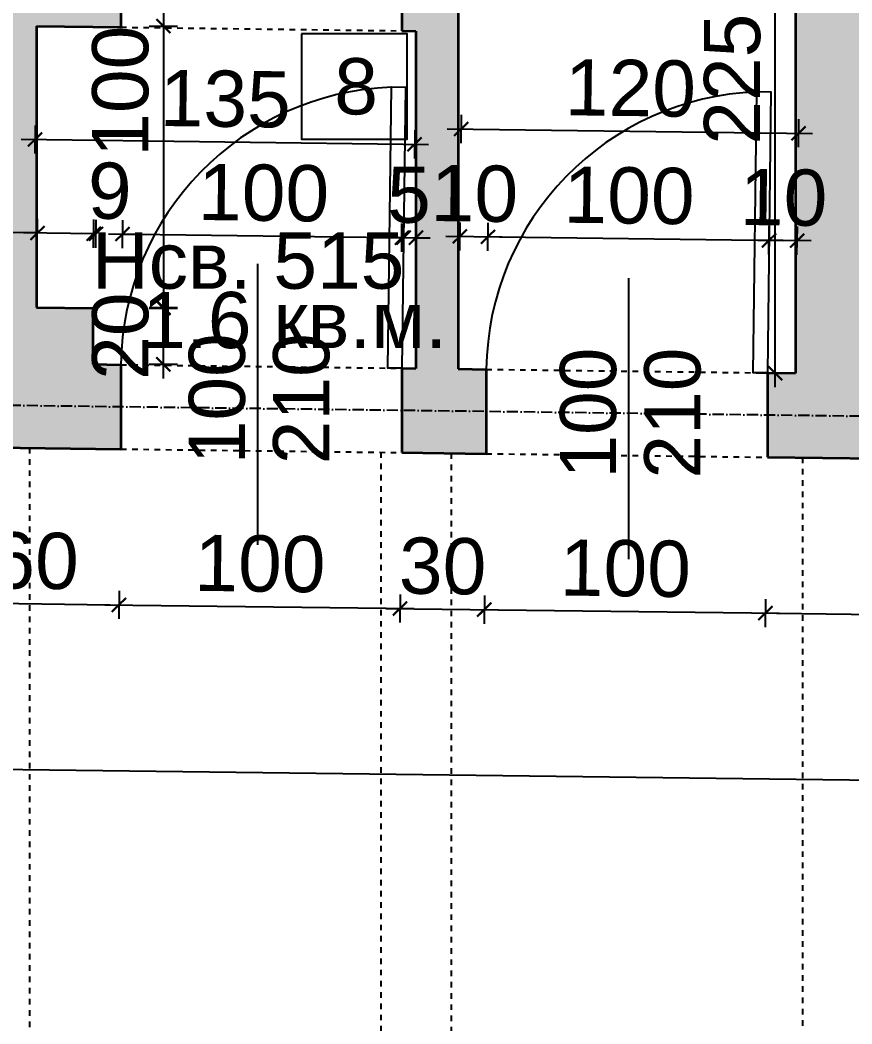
# Model space of a CAD drawing. Header units: inches. Extents: x -72385 to 39588, y -6525 to 66685.
# Drawn here: x -45945.7 to -45649.8, y 16208.9 to 16565.9 of the extents above; entities that cross this region are included whole.
import ezdxf

# ---------------------------------------------------------------- set-up
doc = ezdxf.new("R2010")
doc.units = ezdxf.units.IN
doc.header["$MEASUREMENT"] = 0
doc.linetypes.add('DashDot', pattern=[0.6, 0.4, -0.1, 0, -0.1])
doc.linetypes.add('Hidden', pattern=[0.4, 0.2, -0.2])
for name, color, linetype, lineweight in [('Врати', 251, 'Continuous', 25), ('Надписи Hсв', 252, 'Continuous', 25), ('Надписи врати', 252, 'Continuous', 25), ('Надписи коти вътрешни', 252, 'Continuous', 25), ('Надписи номера на пом.', 252, 'Continuous', 25), ('Надписи площ', 252, 'Continuous', 25), ('Оси', 252, 'DashDot', 25), ('Пунктир', 253, 'Hidden', 25), ('Разрезни линии', 7, 'Continuous', 35), ('Щрих стени', 254, 'Continuous', 25)]:
    doc.layers.add(name, color=color, linetype=linetype, lineweight=lineweight)
doc.styles.add('Arial Regular', font='arial.ttf')
doc.styles.get("Standard").update_dxf_attribs({"font": 'arial.ttf'})
doc.dimstyles.new('Annotative', dxfattribs={"dimscale": 0, "dimtxt": 20, "dimasz": 5, "dimexe": 5, "dimexo": 5, "dimgap": 5, "dimtad": 1, "dimdec": 0, "dimzin": 0, "dimdsep": 46, "dimtxsty": 'Standard', "dimblk": 'ARCHTICK', "dimcen": 5, "dimdle": 5, "dimadec": 0, "dimazin": 0, "dimtfac": 1, "dimtdec": 0, "dimtofl": 0, "dimtmove": 0, "dimatfit": 3, "dimldrblk": 'ARCHTICK', "dimfxl": 5, "dimfxlon": 1, "dimtolj": 1, "dimtzin": 0, "dimarcsym": 1})

# ---------------------------------------------------------------- blocks, each defined once
blk = doc.blocks.new('_ArchTick')
at = {"color": 0, "linetype": 'ByBlock', "const_width": 0.15}
blk.add_lwpolyline([(-0.5, -0.5), (0.5, 0.5)], dxfattribs=at)
blk = doc.blocks.new('*D4473')
at = {"layer": 'Defpoints', "color": 0, "ltscale": 50, "transparency": 16777216}
for p in [(-45919.5, 16489.95), (-45939.84, 16463.75), (-45919.84, 16463.5)]:
    blk.add_point(p, dxfattribs=at)
at = {"layer": 'Надписи коти вътрешни', "color": 0, "lineweight": -2, "ltscale": 50, "transparency": 16777216}
for p, q in [((-45939.56, 16485.21), (-45939.44, 16495.21)), ((-45919.56, 16484.95), (-45919.44, 16494.95)), ((-45939.5, 16490.21), (-45983.42, 16490.77)), ((-45919.5, 16489.95), (-45944.5, 16490.27))]:
    blk.add_line(p, q, dxfattribs=at)
at = {"layer": 'Надписи коти вътрешни', "color": 0, "lineweight": -2, "ltscale": 50, "transparency": 16777216, "xscale": 5, "yscale": 5, "zscale": 5}
for p, rotation in [((-45939.5, 16490.21), 179.2706286525567), ((-45919.5, 16489.95), 359.2706286525566)]:
    blk.add_blockref('_ArchTick', p, dxfattribs=dict(at, rotation=rotation))
at = {"layer": 'Надписи коти вътрешни', "color": 0, "ltscale": 50, "transparency": 16777216, "insert": (-45963.77, 16505.73), "char_height": 20, "attachment_point": 5, "rotation": 359.2706}
blk.add_mtext('\\A1;20', dxfattribs=at)
blk = doc.blocks.new('*D4140')
at = {"layer": 'Defpoints', "color": 0, "ltscale": 50, "transparency": 16777216}
for p in [(-45909.25, 16489.82), (-45919.28, 16443.49), (-45909.84, 16443.37)]:
    blk.add_point(p, dxfattribs=at)
at = {"layer": 'Надписи коти вътрешни', "color": 0, "lineweight": -2, "ltscale": 50, "transparency": 16777216}
for p, q in [((-45918.76, 16484.94), (-45918.63, 16494.94)), ((-45909.31, 16484.82), (-45909.18, 16494.82)), ((-45918.69, 16489.94), (-45923.69, 16490.01)), ((-45909.25, 16489.82), (-45904.25, 16489.76))]:
    blk.add_line(p, q, dxfattribs=at)
at = {"layer": 'Надписи коти вътрешни', "color": 0, "lineweight": -2, "ltscale": 50, "transparency": 16777216, "xscale": 5, "yscale": 5, "zscale": 5}
for p, rotation in [((-45918.69, 16489.94), 359.2706286525503), ((-45909.25, 16489.82), 179.2706286525504)]:
    blk.add_blockref('_ArchTick', p, dxfattribs=dict(at, rotation=rotation))
at = {"layer": 'Надписи коти вътрешни', "color": 0, "ltscale": 50, "transparency": 16777216, "insert": (-45913.78, 16505.09), "char_height": 20, "attachment_point": 5, "rotation": 359.2706}
blk.add_mtext('\\A1;9', dxfattribs=at)
blk = doc.blocks.new('*D4474')
at = {"layer": 'Defpoints', "color": 0, "ltscale": 50, "transparency": 16777216}
for p in [(-45809.25, 16488.55), (-45909.83, 16443.37), (-45809.84, 16442.1)]:
    blk.add_point(p, dxfattribs=at)
at = {"layer": 'Надписи коти вътрешни', "color": 0, "lineweight": -2, "ltscale": 50, "transparency": 16777216}
for p, q in [((-45909.3, 16484.82), (-45909.17, 16494.82)), ((-45809.31, 16483.55), (-45809.18, 16493.55)), ((-45914.24, 16489.89), (-45804.25, 16488.49))]:
    blk.add_line(p, q, dxfattribs=at)
at = {"layer": 'Надписи коти вътрешни', "color": 0, "lineweight": -2, "ltscale": 50, "transparency": 16777216, "xscale": 5, "yscale": 5, "zscale": 5}
for p, rotation in [((-45909.24, 16489.82), 179.2706286524798), ((-45809.25, 16488.55), 359.2706286524798)]:
    blk.add_blockref('_ArchTick', p, dxfattribs=dict(at, rotation=rotation))
at = {"layer": 'Надписи коти вътрешни', "color": 0, "ltscale": 50, "transparency": 16777216, "insert": (-45859.05, 16504.4), "char_height": 20, "attachment_point": 5, "rotation": 359.2706}
blk.add_mtext('\\A1;100', dxfattribs=at)
blk = doc.blocks.new('*D817')
at = {"layer": 'Defpoints', "color": 0, "ltscale": 50, "transparency": 16777216}
for p in [(-45809.84, 16488.52), (-45809.84, 16442.03), (-45804.84, 16442.03)]:
    blk.add_point(p, dxfattribs=at)
at = {"layer": 'Надписи коти вътрешни', "color": 0, "lineweight": -2, "ltscale": 50, "transparency": 16777216}
for p, q in [((-45809.84, 16483.52), (-45809.84, 16493.52)), ((-45804.84, 16483.52), (-45804.84, 16493.52)), ((-45809.84, 16488.52), (-45814.84, 16488.52)), ((-45804.84, 16488.52), (-45799.84, 16488.52))]:
    blk.add_line(p, q, dxfattribs=at)
at = {"layer": 'Надписи коти вътрешни', "color": 0, "lineweight": -2, "ltscale": 50, "transparency": 16777216, "xscale": 5, "yscale": 5, "zscale": 5}
blk.add_blockref('_ArchTick', (-45809.84, 16488.52), dxfattribs=at)
at = {"layer": 'Надписи коти вътрешни', "color": 0, "lineweight": -2, "ltscale": 50, "transparency": 16777216, "xscale": 5, "yscale": 5, "zscale": 5, "rotation": 180}
blk.add_blockref('_ArchTick', (-45804.84, 16488.52), dxfattribs=at)
at = {"layer": 'Надписи коти вътрешни', "color": 0, "ltscale": 50, "transparency": 16777216, "insert": (-45807.34, 16503.7), "char_height": 20, "attachment_point": 5}
blk.add_mtext('\\A1;5', dxfattribs=at)
blk = doc.blocks.new('*D4475')
at = {"layer": 'Defpoints', "color": 0, "ltscale": 50, "transparency": 16777216}
for p in [(-45939.84, 16563.76), (-45939.84, 16463.75), (-45894.72, 16463.75)]:
    blk.add_point(p, dxfattribs=at)
at = {"layer": 'Надписи коти вътрешни', "color": 0, "lineweight": -2, "ltscale": 50, "transparency": 16777216}
for p, q in [((-45894.72, 16568.76), (-45894.72, 16458.75)), ((-45899.72, 16563.76), (-45889.72, 16563.76)), ((-45899.72, 16463.75), (-45889.72, 16463.75))]:
    blk.add_line(p, q, dxfattribs=at)
at = {"layer": 'Надписи коти вътрешни', "color": 0, "lineweight": -2, "ltscale": 50, "transparency": 16777216, "xscale": 5, "yscale": 5, "zscale": 5}
for p, rotation in [((-45894.72, 16563.76), 90), ((-45894.72, 16463.75), 270)]:
    blk.add_blockref('_ArchTick', p, dxfattribs=dict(at, rotation=rotation))
at = {"layer": 'Надписи коти вътрешни', "color": 0, "ltscale": 50, "transparency": 16777216, "insert": (-45909.93, 16540.62), "char_height": 20, "attachment_point": 5, "rotation": 90}
blk.add_mtext('\\A1;100', dxfattribs=at)
blk = doc.blocks.new('*D4476')
at = {"layer": 'Defpoints', "color": 0, "ltscale": 50, "transparency": 16777216}
for p in [(-45919.84, 16463.5), (-45894.72, 16463.5), (-45919.84, 16443.5)]:
    blk.add_point(p, dxfattribs=at)
at = {"layer": 'Надписи коти вътрешни', "color": 0, "lineweight": -2, "ltscale": 50, "transparency": 16777216}
for p, q in [((-45894.72, 16438.5), (-45894.72, 16468.5)), ((-45899.72, 16463.5), (-45889.72, 16463.5)), ((-45899.72, 16443.5), (-45889.72, 16443.5))]:
    blk.add_line(p, q, dxfattribs=at)
at = {"layer": 'Надписи коти вътрешни', "color": 0, "lineweight": -2, "ltscale": 50, "transparency": 16777216, "xscale": 5, "yscale": 5, "zscale": 5}
for p, rotation in [((-45894.72, 16463.5), 90), ((-45894.72, 16443.5), 270)]:
    blk.add_blockref('_ArchTick', p, dxfattribs=dict(at, rotation=rotation))
at = {"layer": 'Надписи коти вътрешни', "color": 0, "ltscale": 50, "transparency": 16777216, "insert": (-45909.93, 16453.5), "char_height": 20, "attachment_point": 5, "rotation": 90}
blk.add_mtext('\\A1;20', dxfattribs=at)
blk = doc.blocks.new('*D818')
at = {"layer": 'Defpoints', "color": 0, "ltscale": 50, "transparency": 16777216}
for p in [(-45779.24, 16488.86), (-45789.84, 16441.84), (-45779.84, 16441.71)]:
    blk.add_point(p, dxfattribs=at)
at = {"layer": 'Надписи коти вътрешни', "color": 0, "lineweight": -2, "ltscale": 50, "transparency": 16777216}
for p, q in [((-45789.3, 16483.99), (-45789.17, 16493.98)), ((-45779.3, 16483.86), (-45779.17, 16493.86)), ((-45794.24, 16489.05), (-45774.24, 16488.79))]:
    blk.add_line(p, q, dxfattribs=at)
at = {"layer": 'Надписи коти вътрешни', "color": 0, "lineweight": -2, "ltscale": 50, "transparency": 16777216, "xscale": 5, "yscale": 5, "zscale": 5}
for p, rotation in [((-45789.24, 16488.99), 179.2706286525463), ((-45779.24, 16488.86), 359.2706286525462)]:
    blk.add_blockref('_ArchTick', p, dxfattribs=dict(at, rotation=rotation))
at = {"layer": 'Надписи коти вътрешни', "color": 0, "ltscale": 50, "transparency": 16777216, "insert": (-45784.04, 16504.13), "char_height": 20, "attachment_point": 5, "rotation": 359.2706}
blk.add_mtext('\\A1;10', dxfattribs=at)
blk = doc.blocks.new('*D819')
at = {"layer": 'Defpoints', "color": 0, "ltscale": 50, "transparency": 16777216}
for p in [(-45679.24, 16487.58), (-45779.84, 16441.71), (-45679.84, 16440.44)]:
    blk.add_point(p, dxfattribs=at)
at = {"layer": 'Надписи коти вътрешни', "color": 0, "lineweight": -2, "ltscale": 50, "transparency": 16777216}
for p, q in [((-45779.3, 16483.86), (-45779.17, 16493.86)), ((-45679.3, 16482.59), (-45679.17, 16492.58)), ((-45784.24, 16488.92), (-45674.24, 16487.52))]:
    blk.add_line(p, q, dxfattribs=at)
at = {"layer": 'Надписи коти вътрешни', "color": 0, "lineweight": -2, "ltscale": 50, "transparency": 16777216, "xscale": 5, "yscale": 5, "zscale": 5}
for p, rotation in [((-45779.24, 16488.86), 179.2706286525442), ((-45679.24, 16487.58), 359.2706286525442)]:
    blk.add_blockref('_ArchTick', p, dxfattribs=dict(at, rotation=rotation))
at = {"layer": 'Надписи коти вътрешни', "color": 0, "ltscale": 50, "transparency": 16777216, "insert": (-45729.04, 16503.43), "char_height": 20, "attachment_point": 5, "rotation": 359.2706}
blk.add_mtext('\\A1;100', dxfattribs=at)
blk = doc.blocks.new('*D820')
at = {"layer": 'Defpoints', "color": 0, "ltscale": 50, "transparency": 16777216}
for p in [(-45679.24, 16487.58), (-45679.84, 16440.44), (-45669.84, 16440.31)]:
    blk.add_point(p, dxfattribs=at)
at = {"layer": 'Надписи коти вътрешни', "color": 0, "lineweight": -2, "ltscale": 50, "transparency": 16777216}
for p, q in [((-45679.3, 16482.59), (-45679.17, 16492.58)), ((-45669.3, 16482.46), (-45669.17, 16492.46)), ((-45664.24, 16487.39), (-45684.24, 16487.65))]:
    blk.add_line(p, q, dxfattribs=at)
at = {"layer": 'Надписи коти вътрешни', "color": 0, "lineweight": -2, "ltscale": 50, "transparency": 16777216, "xscale": 5, "yscale": 5, "zscale": 5}
for p, rotation in [((-45679.24, 16487.58), 179.2706286522962), ((-45669.24, 16487.46), 359.2706286522962)]:
    blk.add_blockref('_ArchTick', p, dxfattribs=dict(at, rotation=rotation))
at = {"layer": 'Надписи коти вътрешни', "color": 0, "ltscale": 50, "transparency": 16777216, "insert": (-45674.04, 16502.73), "char_height": 20, "attachment_point": 5, "rotation": 359.2706}
blk.add_mtext('\\A1;10', dxfattribs=at)
blk = doc.blocks.new('*D4477')
at = {"layer": 'Defpoints', "color": 0, "ltscale": 50, "transparency": 16777216}
for p in [(-45939.84, 16563.76), (-45804.84, 16562.04), (-45805.35, 16521.75)]:
    blk.add_point(p, dxfattribs=at)
at = {"layer": 'Надписи коти вътрешни', "color": 0, "lineweight": -2, "ltscale": 50, "transparency": 16777216}
for p, q in [((-45940.29, 16528.46), (-45940.41, 16518.46)), ((-45805.29, 16526.75), (-45805.41, 16516.75)), ((-45945.35, 16523.53), (-45800.35, 16521.68))]:
    blk.add_line(p, q, dxfattribs=at)
at = {"layer": 'Надписи коти вътрешни', "color": 0, "lineweight": -2, "ltscale": 50, "transparency": 16777216, "xscale": 5, "yscale": 5, "zscale": 5}
for p, rotation in [((-45940.35, 16523.46), 179.2706286525447), ((-45805.35, 16521.75), 359.2706286525447)]:
    blk.add_blockref('_ArchTick', p, dxfattribs=dict(at, rotation=rotation))
at = {"layer": 'Надписи коти вътрешни', "color": 0, "ltscale": 50, "transparency": 16777216, "insert": (-45872.66, 16537.82), "char_height": 20, "attachment_point": 5, "rotation": 359.2706}
blk.add_mtext('\\A1;135', dxfattribs=at)
blk = doc.blocks.new('*D822')
at = {"layer": 'Defpoints', "color": 0, "ltscale": 50, "transparency": 16777216}
for p in [(-45668.75, 16525.67), (-45789.84, 16441.84), (-45669.84, 16440.31)]:
    blk.add_point(p, dxfattribs=at)
at = {"layer": 'Надписи коти вътрешни', "color": 0, "lineweight": -2, "ltscale": 50, "transparency": 16777216}
for p, q in [((-45788.81, 16522.2), (-45788.69, 16532.2)), ((-45668.81, 16520.67), (-45668.69, 16530.67)), ((-45793.75, 16527.26), (-45663.75, 16525.61))]:
    blk.add_line(p, q, dxfattribs=at)
at = {"layer": 'Надписи коти вътрешни', "color": 0, "lineweight": -2, "ltscale": 50, "transparency": 16777216, "xscale": 5, "yscale": 5, "zscale": 5}
for p, rotation in [((-45788.75, 16527.2), 179.2706286525463), ((-45668.75, 16525.67), 359.2706286525462)]:
    blk.add_blockref('_ArchTick', p, dxfattribs=dict(at, rotation=rotation))
at = {"layer": 'Надписи коти вътрешни', "color": 0, "ltscale": 50, "transparency": 16777216, "insert": (-45728.56, 16541.65), "char_height": 20, "attachment_point": 5, "rotation": 359.2706}
blk.add_mtext('\\A1;120', dxfattribs=at)
blk = doc.blocks.new('*D8226')
at = {"layer": 'Defpoints', "color": 0, "ltscale": 50, "transparency": 16777216}
for p in [(-45677.06, 16665.33), (-45669.84, 16665.33), (-45669.84, 16440.31)]:
    blk.add_point(p, dxfattribs=at)
at = {"layer": 'Надписи коти вътрешни', "color": 0, "lineweight": -2, "ltscale": 50, "transparency": 16777216}
for p, q in [((-45677.06, 16435.31), (-45677.06, 16670.33)), ((-45674.84, 16665.33), (-45682.06, 16665.33)), ((-45674.84, 16440.31), (-45682.06, 16440.31))]:
    blk.add_line(p, q, dxfattribs=at)
at = {"layer": 'Надписи коти вътрешни', "color": 0, "lineweight": -2, "ltscale": 50, "transparency": 16777216, "xscale": 5, "yscale": 5, "zscale": 5}
for p, rotation in [((-45677.06, 16665.33), 90), ((-45677.06, 16440.31), 270)]:
    blk.add_blockref('_ArchTick', p, dxfattribs=dict(at, rotation=rotation))
at = {"layer": 'Надписи коти вътрешни', "color": 0, "ltscale": 50, "transparency": 16777216, "insert": (-45692.27, 16544.89), "char_height": 20, "attachment_point": 5, "rotation": 90}
blk.add_mtext('\\A1;225', dxfattribs=at)
blk = doc.blocks.new('*D893')
at = {"layer": 'Defpoints', "color": 0, "ltscale": 50, "transparency": 16777216}
for p in [(-45969.84, 16414.13), (-45909.84, 16413.37), (-45910.54, 16357.94)]:
    blk.add_point(p, dxfattribs=at)
at = {"layer": 'Надписи коти вътрешни', "color": 0, "lineweight": -2, "ltscale": 50, "transparency": 16777216}
for p, q in [((-45970.48, 16363.7), (-45970.61, 16353.7)), ((-45910.48, 16362.93), (-45910.61, 16352.94)), ((-45975.54, 16358.76), (-45905.54, 16357.87))]:
    blk.add_line(p, q, dxfattribs=at)
at = {"layer": 'Надписи коти вътрешни', "color": 0, "lineweight": -2, "ltscale": 50, "transparency": 16777216, "xscale": 5, "yscale": 5, "zscale": 5}
for p, rotation in [((-45970.54, 16358.7), 179.2706286525463), ((-45910.54, 16357.94), 359.2706286525462)]:
    blk.add_blockref('_ArchTick', p, dxfattribs=dict(at, rotation=rotation))
at = {"layer": 'Надписи коти вътрешни', "color": 0, "ltscale": 50, "transparency": 16777216, "insert": (-45940.35, 16373.53), "char_height": 20, "attachment_point": 5, "rotation": 359.2706}
blk.add_mtext('\\A1;60', dxfattribs=at)
blk = doc.blocks.new('*D894')
at = {"layer": 'Defpoints', "color": 0, "ltscale": 50, "transparency": 16777216}
for p in [(-45909.84, 16413.37), (-45809.84, 16412.09), (-45810.54, 16356.66)]:
    blk.add_point(p, dxfattribs=at)
at = {"layer": 'Надписи коти вътрешни', "color": 0, "lineweight": -2, "ltscale": 50, "transparency": 16777216}
for p, q in [((-45910.48, 16362.93), (-45910.61, 16352.94)), ((-45810.48, 16361.66), (-45810.61, 16351.66)), ((-45915.54, 16358), (-45805.54, 16356.6))]:
    blk.add_line(p, q, dxfattribs=at)
at = {"layer": 'Надписи коти вътрешни', "color": 0, "lineweight": -2, "ltscale": 50, "transparency": 16777216, "xscale": 5, "yscale": 5, "zscale": 5}
for p, rotation in [((-45910.54, 16357.94), 179.2706286525463), ((-45810.54, 16356.66), 359.2706286525462)]:
    blk.add_blockref('_ArchTick', p, dxfattribs=dict(at, rotation=rotation))
at = {"layer": 'Надписи коти вътрешни', "color": 0, "ltscale": 50, "transparency": 16777216, "insert": (-45860.35, 16372.51), "char_height": 20, "attachment_point": 5, "rotation": 359.2706}
blk.add_mtext('\\A1;100', dxfattribs=at)
blk = doc.blocks.new('*D895')
at = {"layer": 'Defpoints', "color": 0, "ltscale": 50, "transparency": 16777216}
for p in [(-45809.84, 16412.09), (-45779.84, 16411.71), (-45780.54, 16356.24)]:
    blk.add_point(p, dxfattribs=at)
at = {"layer": 'Надписи коти вътрешни', "color": 0, "lineweight": -2, "ltscale": 50, "transparency": 16777216}
for p, q in [((-45810.48, 16361.62), (-45810.61, 16351.62)), ((-45780.48, 16361.24), (-45780.61, 16351.24)), ((-45815.54, 16356.68), (-45775.54, 16356.17))]:
    blk.add_line(p, q, dxfattribs=at)
at = {"layer": 'Надписи коти вътрешни', "color": 0, "lineweight": -2, "ltscale": 50, "transparency": 16777216, "xscale": 5, "yscale": 5, "zscale": 5}
for p, rotation in [((-45810.54, 16356.62), 179.2706286525532), ((-45780.54, 16356.24), 359.2706286525532)]:
    blk.add_blockref('_ArchTick', p, dxfattribs=dict(at, rotation=rotation))
at = {"layer": 'Надписи коти вътрешни', "color": 0, "ltscale": 50, "transparency": 16777216, "insert": (-45795.35, 16371.64), "char_height": 20, "attachment_point": 5, "rotation": 359.2706}
blk.add_mtext('\\A1;30', dxfattribs=at)
blk = doc.blocks.new('*D896')
at = {"layer": 'Defpoints', "color": 0, "ltscale": 50, "transparency": 16777216}
for p in [(-45779.84, 16411.71), (-45679.84, 16410.44), (-45680.54, 16355.01)]:
    blk.add_point(p, dxfattribs=at)
at = {"layer": 'Надписи коти вътрешни', "color": 0, "lineweight": -2, "ltscale": 50, "transparency": 16777216}
for p, q in [((-45780.48, 16361.28), (-45780.61, 16351.28)), ((-45680.48, 16360.01), (-45680.61, 16350.01)), ((-45785.54, 16356.34), (-45675.54, 16354.94))]:
    blk.add_line(p, q, dxfattribs=at)
at = {"layer": 'Надписи коти вътрешни', "color": 0, "lineweight": -2, "ltscale": 50, "transparency": 16777216, "xscale": 5, "yscale": 5, "zscale": 5}
for p, rotation in [((-45780.54, 16356.28), 179.2706286525483), ((-45680.54, 16355.01), 359.2706286525483)]:
    blk.add_blockref('_ArchTick', p, dxfattribs=dict(at, rotation=rotation))
at = {"layer": 'Надписи коти вътрешни', "color": 0, "ltscale": 50, "transparency": 16777216, "insert": (-45730.35, 16370.85), "char_height": 20, "attachment_point": 5, "rotation": 359.2706}
blk.add_mtext('\\A1;100', dxfattribs=at)
blk = doc.blocks.new('*D897')
at = {"layer": 'Defpoints', "color": 0, "ltscale": 50, "transparency": 16777216}
for p in [(-45679.84, 16410.44), (-45549.84, 16408.78), (-45550.54, 16353.35)]:
    blk.add_point(p, dxfattribs=at)
at = {"layer": 'Надписи коти вътрешни', "color": 0, "lineweight": -2, "ltscale": 50, "transparency": 16777216}
for p, q in [((-45680.48, 16360.01), (-45680.61, 16350.01)), ((-45550.48, 16358.35), (-45550.61, 16348.35)), ((-45685.54, 16355.07), (-45545.54, 16353.29))]:
    blk.add_line(p, q, dxfattribs=at)
at = {"layer": 'Надписи коти вътрешни', "color": 0, "lineweight": -2, "ltscale": 50, "transparency": 16777216, "xscale": 5, "yscale": 5, "zscale": 5}
for p, rotation in [((-45680.54, 16355.01), 179.270628652543), ((-45550.54, 16353.35), 359.2706286525431)]:
    blk.add_blockref('_ArchTick', p, dxfattribs=dict(at, rotation=rotation))
at = {"layer": 'Надписи коти вътрешни', "color": 0, "ltscale": 50, "transparency": 16777216, "insert": (-45615.35, 16369.4), "char_height": 20, "attachment_point": 5, "rotation": 359.2706}
blk.add_mtext('\\A1;130', dxfattribs=at)
blk = doc.blocks.new('*D8225')
at = {"layer": 'Defpoints', "color": 0, "ltscale": 50, "transparency": 16777216}
for p in [(-45368.92, 16292.08), (-47139.84, 16242.74), (-45369.84, 16220.2)]:
    blk.add_point(p, dxfattribs=at)
at = {"layer": 'Надписи коти вътрешни', "color": 0, "lineweight": -2, "ltscale": 50, "transparency": 16777216}
for p, q in [((-47138.99, 16309.61), (-47138.86, 16319.61)), ((-47143.92, 16314.67), (-45363.92, 16292.01)), ((-45368.99, 16287.08), (-45368.86, 16297.08))]:
    blk.add_line(p, q, dxfattribs=at)
at = {"layer": 'Надписи коти вътрешни', "color": 0, "lineweight": -2, "ltscale": 50, "transparency": 16777216, "xscale": 5, "yscale": 5, "zscale": 5}
for p, rotation in [((-47138.92, 16314.61), 179.2706286525473), ((-45368.92, 16292.08), 359.2706286525473)]:
    blk.add_blockref('_ArchTick', p, dxfattribs=dict(at, rotation=rotation))
at = {"layer": 'Надписи коти вътрешни', "color": 0, "ltscale": 50, "transparency": 16777216, "insert": (-46198.94, 16317.86), "char_height": 20, "attachment_point": 5, "rotation": 359.2706}
blk.add_mtext('\\A1;1770', dxfattribs=at)

msp = doc.modelspace()

# ---------------------------------------------------------------- hatches: boundary and pattern name
at = {"layer": 'Щрих стени', "ltscale": 10}
h = msp.add_hatch(color=256, dxfattribs=at)
h.dxf.hatch_style = 1
h.paths.add_polyline_path([(-47139.84, 16991.57), (-47137.34, 16991.54), (-47137.34, 17061.54), (-47202.34, 17062.37), (-47202.34, 16224.8), (-47139.84, 16224.01), (-47139.84, 16429.03), (-47039.84, 16427.75), (-47039.84, 16457.75), (-47139.84, 16459.03)])
h.paths.add_polyline_path([(-46749.84, 16454.06), (-46839.84, 16455.21), (-46839.84, 17022.75), (-46837.34, 17022.72), (-46837.34, 17057.73), (-46872.34, 17058.17), (-46872.34, 17023.17), (-46869.84, 17023.14), (-46869.84, 16455.59), (-46939.84, 16456.48), (-46939.84, 16426.48), (-46749.84, 16424.06)])
h.paths.add_polyline_path([(-46539.84, 17006.43), (-46537.34, 17006.4), (-46537.34, 17073.91), (-46572.34, 17074.35), (-46572.34, 17006.85), (-46569.84, 17006.82), (-46569.84, 16471.77), (-46589.84, 16472.03), (-46589.84, 16452.03), (-46649.84, 16452.79), (-46649.84, 16422.79), (-46539.84, 16421.39)])
h.paths.add_polyline_path([(-46129.84, 16841.2), (-46379.84, 16844.38), (-46379.84, 16419.35), (-46339.84, 16418.84), (-46339.84, 16448.84), (-46349.84, 16448.97), (-46349.84, 16814), (-46159.84, 16811.58), (-46159.84, 16446.55), (-46179.84, 16446.81), (-46179.84, 16416.8), (-46129.84, 16416.17)])
h.paths.add_polyline_path([(-46349.84, 17071.52), (-46379.84, 17071.9), (-46379.84, 17004.4), (-46349.84, 17004.02)])
h.paths.add_polyline_path([(-46129.84, 17068.72), (-46159.84, 17069.1), (-46159.84, 17001.6), (-46129.84, 17001.21)])
h.paths.add_polyline_path([(-45939.84, 16998.8), (-45937.34, 16998.76), (-45937.34, 17066.27), (-45972.34, 17066.72), (-45972.34, 16999.21), (-45969.84, 16999.18), (-45969.84, 16414.13), (-45909.84, 16413.37), (-45909.84, 16443.37), (-45919.84, 16443.5), (-45919.84, 16463.5), (-45939.84, 16463.75), (-45939.84, 16563.76), (-45909.84, 16563.38), (-45909.84, 16578.38), (-45939.84, 16578.76), (-45939.84, 16668.77), (-45804.84, 16667.05), (-45804.84, 16577.04), (-45809.84, 16577.11), (-45809.84, 16562.11), (-45804.84, 16562.04), (-45804.84, 16442.03), (-45809.84, 16442.1), (-45809.84, 16412.09), (-45779.84, 16411.71), (-45779.84, 16441.71), (-45789.84, 16441.84), (-45789.84, 16666.86), (-45779.84, 16666.73), (-45779.84, 16681.73), (-45939.84, 16683.77)])
h.paths.add_polyline_path([(-45549.84, 16438.79), (-45639.84, 16439.93), (-45639.84, 17007.48), (-45637.34, 17007.45), (-45637.34, 17042.45), (-45672.34, 17042.89), (-45672.34, 17007.89), (-45669.84, 17007.86), (-45669.84, 16680.33), (-45679.84, 16680.46), (-45679.84, 16665.46), (-45669.84, 16665.33), (-45669.84, 16440.31), (-45679.84, 16440.44), (-45679.84, 16410.44), (-45549.84, 16408.78)])
h.paths.add_polyline_path([(-45337.34, 17038.63), (-45372.34, 17039.08), (-45372.34, 16969.07), (-45337.34, 16968.62)])
h.paths.add_polyline_path([(-45339.84, 15798.56), (-45319.84, 15798.31), (-45319.84, 15828.31), (-45339.84, 15828.56), (-45339.84, 16186.09), (-45239.84, 16184.82), (-45239.84, 16214.82), (-45339.84, 16216.09), (-45339.84, 16231.1), (-45369.84, 16231.48), (-45369.84, 15846.45), (-45389.84, 15846.7), (-45389.84, 15836.7), (-45449.84, 15837.46), (-45449.84, 15807.46), (-45369.84, 15806.44), (-45369.84, 15736.44), (-45429.84, 15737.2), (-45429.84, 15607.19), (-45369.84, 15606.43), (-45369.84, 15273.9), (-45372.34, 15273.93), (-45372.34, 15203.93), (-45337.34, 15203.48), (-45337.34, 15273.49), (-45339.84, 15273.52)])
h.paths.add_polyline_path([(-45549.84, 15838.74), (-46049.84, 15845.1), (-46049.84, 15815.1), (-45972.34, 15814.11), (-45972.34, 15784.11), (-45937.34, 15783.67), (-45937.34, 15813.67), (-45669.84, 15810.26), (-45669.84, 15272.72), (-45672.34, 15272.75), (-45672.34, 15207.75), (-45637.34, 15207.3), (-45637.34, 15272.31), (-45639.84, 15272.34), (-45639.84, 15809.88), (-45549.84, 15808.74)])
h.paths.add_polyline_path([(-46149.84, 15846.38), (-46649.84, 15852.74), (-46649.84, 15822.74), (-46597.34, 15822.07), (-46597.34, 15792.07), (-46537.34, 15791.3), (-46537.34, 15821.31), (-46149.84, 15816.37)])
h.paths.add_polyline_path([(-46749.84, 15854.01), (-46949.84, 15856.56), (-46949.84, 15826.56), (-46869.84, 15825.54), (-46869.84, 15288), (-46872.34, 15288.03), (-46872.34, 15223.02), (-46837.34, 15222.58), (-46837.34, 15287.58), (-46839.84, 15287.61), (-46839.84, 15825.16), (-46749.84, 15824.01)])
h.paths.add_polyline_path([(-47049.84, 15857.83), (-47119.84, 15858.72), (-47119.84, 15868.73), (-47139.84, 15868.98), (-47139.84, 16064), (-47202.34, 16064.79), (-47202.34, 15849.77), (-47212.34, 15849.9), (-47212.34, 15829.9), (-47202.34, 15829.77), (-47202.34, 15227.22), (-47137.34, 15226.4), (-47137.34, 15296.4), (-47139.84, 15296.43), (-47139.84, 15828.98), (-47049.84, 15827.83)])
h.paths.add_polyline_path([(-46537.34, 15283.76), (-46572.34, 15284.21), (-46572.34, 15219.2), (-46537.34, 15218.76)])
h.paths.add_polyline_path([(-46237.34, 15299.95), (-46272.34, 15300.39), (-46272.34, 15215.38), (-46237.34, 15214.94)])
h.paths.add_polyline_path([(-45937.34, 15276.12), (-45972.34, 15276.57), (-45972.34, 15211.56), (-45937.34, 15211.12)], flags=17)

# ---------------------------------------------------------------- linework, layer by layer
at = {"layer": 'Врати', "ltscale": 50}
for points in [[(-45809.84, 16442.1), (-45814.84, 16442.16), (-45813.56, 16542.15), (-45808.56, 16542.09)], [(-45679.84, 16440.44), (-45684.84, 16440.5), (-45683.56, 16540.5), (-45678.56, 16540.43)]]:
    msp.add_lwpolyline(points, close=True, dxfattribs=at)
for centre in [(-45809.84, 16442.1), (-45679.84, 16440.44)]:
    msp.add_arc(centre, 100, 92.1366, 179.2706, dxfattribs=at)
at = {"layer": 'Надписи врати', "ltscale": 50}
for p, q in [((-45861.16, 16379.28), (-45861.16, 16479.28)), ((-45729.13, 16374.17), (-45729.13, 16474.17))]:
    msp.add_line(p, q, dxfattribs=at)
at = {"layer": 'Надписи номера на пом.', "ltscale": 50}
msp.add_lwpolyline([(-45845.53, 16561.07), (-45845.53, 16523.57), (-45808.03, 16523.57), (-45808.03, 16561.07)], close=True, dxfattribs=at)
at = {"layer": 'Оси', "ltscale": 10}
msp.add_line((-39839.84, 16351.09), (-52699.84, 16514.81), dxfattribs=at)
at = {"layer": 'Пунктир', "ltscale": 10}
for p, q in [((-45909.84, 16563.38), (-45809.84, 16562.11)), ((-45909.84, 16443.37), (-45809.84, 16442.1)), ((-45779.83, 16441.71), (-45679.84, 16440.44)), ((-45942.34, 16413.78), (-45942.34, 15843.73)), ((-45909.84, 16413.37), (-45809.84, 16412.09)), ((-45817.34, 16412.19), (-45817.34, 15842.14)), ((-45792.34, 16411.87), (-45792.34, 15841.82)), ((-45779.84, 16411.71), (-45679.84, 16410.44)), ((-45667.34, 16410.28), (-45667.34, 15840.23))]:
    msp.add_line(p, q, dxfattribs=at)
at = {"layer": 'Разрезни линии', "ltscale": 50}
for p, q in [((-45789.84, 16666.86), (-45789.84, 16441.84)), ((-45669.84, 16665.33), (-45669.84, 16440.31)), ((-45909.84, 16578.38), (-45909.84, 16563.38)), ((-45809.84, 16577.11), (-45809.84, 16562.11)), ((-45939.84, 16563.76), (-45909.84, 16563.38)), ((-45939.84, 16563.76), (-45939.84, 16463.75)), ((-45809.84, 16562.11), (-45804.84, 16562.04)), ((-45804.84, 16562.04), (-45804.84, 16442.03)), ((-45939.84, 16463.75), (-45919.84, 16463.5)), ((-45919.84, 16463.5), (-45919.84, 16443.5)), ((-45919.84, 16443.5), (-45909.84, 16443.37)), ((-45909.84, 16443.37), (-45909.84, 16413.37)), ((-45809.84, 16442.1), (-45804.84, 16442.03)), ((-45809.84, 16442.1), (-45809.84, 16412.09)), ((-45789.84, 16441.84), (-45779.84, 16441.71)), ((-45779.84, 16441.71), (-45779.84, 16411.71)), ((-45679.84, 16440.44), (-45669.84, 16440.31)), ((-45679.84, 16440.44), (-45679.84, 16410.44)), ((-45969.84, 16414.13), (-45909.84, 16413.37)), ((-45809.84, 16412.09), (-45779.84, 16411.71)), ((-45679.84, 16410.44), (-45549.84, 16408.78))]:
    msp.add_line(p, q, dxfattribs=at)

# ---------------------------------------------------------------- texts
at = {"layer": 'Надписи Hсв', "ltscale": 100, "insert": (-45920.1, 16490.38), "char_height": 20, "width": 180.4891, "attachment_point": 1, "style": 'Arial Regular'}
msp.add_mtext('\\pxt8;Hсв. 515', dxfattribs=at)
at = {"layer": 'Надписи врати', "ltscale": 100, "char_height": 20, "width": 180.4891, "attachment_point": 1, "rotation": 90, "style": 'Arial Regular'}
for s, insert in [('100', (-45885.68, 16407.94)), ('210', (-45855.68, 16407.94)), ('100', (-45753.65, 16402.84)), ('210', (-45723.65, 16402.84))]:
    msp.add_mtext(s, dxfattribs=dict(at, insert=insert))
at = {"layer": 'Надписи номера на пом.', "ltscale": 100, "insert": (-45916.39, 16552.38), "char_height": 20, "width": 180.4891, "attachment_point": 1, "style": 'Arial Regular'}
msp.add_mtext('\\pxqc;8', dxfattribs=at)
at = {"layer": 'Надписи площ', "ltscale": 100, "insert": (-45902.2, 16469.25), "char_height": 20, "width": 180.4891, "attachment_point": 1, "style": 'Arial Regular'}
msp.add_mtext('1.6 кв.м.', dxfattribs=at)

# ---------------------------------------------------------------- dimensions: what is measured, and where the dimension line sits
at = {"layer": 'Надписи коти вътрешни', "ltscale": 50}
for base, p1, p2, angle, picture, middle, dimtype in [((-45677.06, 16665.33), (-45669.84, 16440.31), (-45669.84, 16665.33), 90, '*D8226', (-45677.06, 16544.89), 128), ((-45894.72, 16463.75), (-45939.84, 16563.76), (-45939.84, 16463.75), 90, '*D4475', (-45894.72, 16540.62), 128), ((-45919.5, 16489.95), (-45939.84, 16463.75), (-45919.84, 16463.5), 359.2706, '*D4473', (-45963.96, 16490.52), 129), ((-45909.25, 16489.82), (-45919.28, 16443.49), (-45909.84, 16443.37), 359.2706, '*D4140', (-45913.97, 16489.88), 129), ((-45779.24, 16488.86), (-45789.84, 16441.84), (-45779.84, 16441.71), 359.2706, '*D818', (-45784.24, 16488.92), 129), ((-45679.24, 16487.58), (-45669.84, 16440.31), (-45679.84, 16440.44), 179.2706, '*D820', (-45674.24, 16487.52), 129), ((-45894.72, 16463.5), (-45919.84, 16443.5), (-45919.84, 16463.5), 90, '*D4476', (-45894.72, 16453.5), 128), ((-45780.54, 16356.24), (-45809.84, 16412.09), (-45779.84, 16411.71), 359.2706, '*D895', (-45795.54, 16356.43), 129), ((-45368.92, 16292.08), (-47139.84, 16242.74), (-45369.84, 16220.2), 359.2706, '*D8225', (-46199.13, 16302.65), 129)]:
    dim = msp.add_linear_dim(base=base, p1=p1, p2=p2, angle=angle, dimstyle='Annotative', override={"dimscale": 0, "dimtix": 0, "dimtofl": 0, "dimtmove": 0, "dimatfit": 3}, dxfattribs=at)
    dim.commit()
    dim.dimension.update_dxf_attribs({"geometry": picture, "text_midpoint": middle, "dimtype": dimtype})
for p1, p2, distance, picture, middle in [((-45939.84, 16563.76), (-45804.84, 16562.04), -40.3, '*D4477', (-45872.66, 16537.82)), ((-45789.84, 16441.84), (-45669.84, 16440.31), 85.37, '*D822', (-45728.56, 16541.65)), ((-45909.83, 16443.37), (-45809.84, 16442.1), 46.46, '*D4474', (-45859.05, 16504.4)), ((-45779.84, 16441.71), (-45679.84, 16440.44), 47.15, '*D819', (-45729.04, 16503.43)), ((-45969.84, 16414.13), (-45909.84, 16413.37), -55.44, '*D893', (-45940.35, 16373.53)), ((-45909.84, 16413.37), (-45809.84, 16412.09), -55.44, '*D894', (-45860.35, 16372.51)), ((-45779.84, 16411.71), (-45679.84, 16410.44), -55.44, '*D896', (-45730.35, 16370.85)), ((-45679.84, 16410.44), (-45549.84, 16408.78), -55.44, '*D897', (-45615.35, 16369.4))]:
    dim = msp.add_aligned_dim(p1=p1, p2=p2, distance=distance, dimstyle='Annotative', override={"dimscale": 0, "dimtix": 0, "dimtofl": 0, "dimtmove": 0, "dimatfit": 3}, dxfattribs=at)
    dim.commit()
    dim.dimension.update_dxf_attribs({"geometry": picture, "text_midpoint": middle})
dim = msp.add_linear_dim(base=(-45809.84, 16488.52), p1=(-45804.84, 16442.03), p2=(-45809.84, 16442.03), dimstyle='Annotative', override={"dimscale": 0, "dimtix": 0, "dimtofl": 0, "dimtmove": 0, "dimatfit": 3}, dxfattribs=at)
dim.commit()
dim.dimension.update_dxf_attribs({"geometry": '*D817', "text_midpoint": (-45807.34, 16488.52), "dimtype": 128})

doc.saveas('drawing.dxf')
